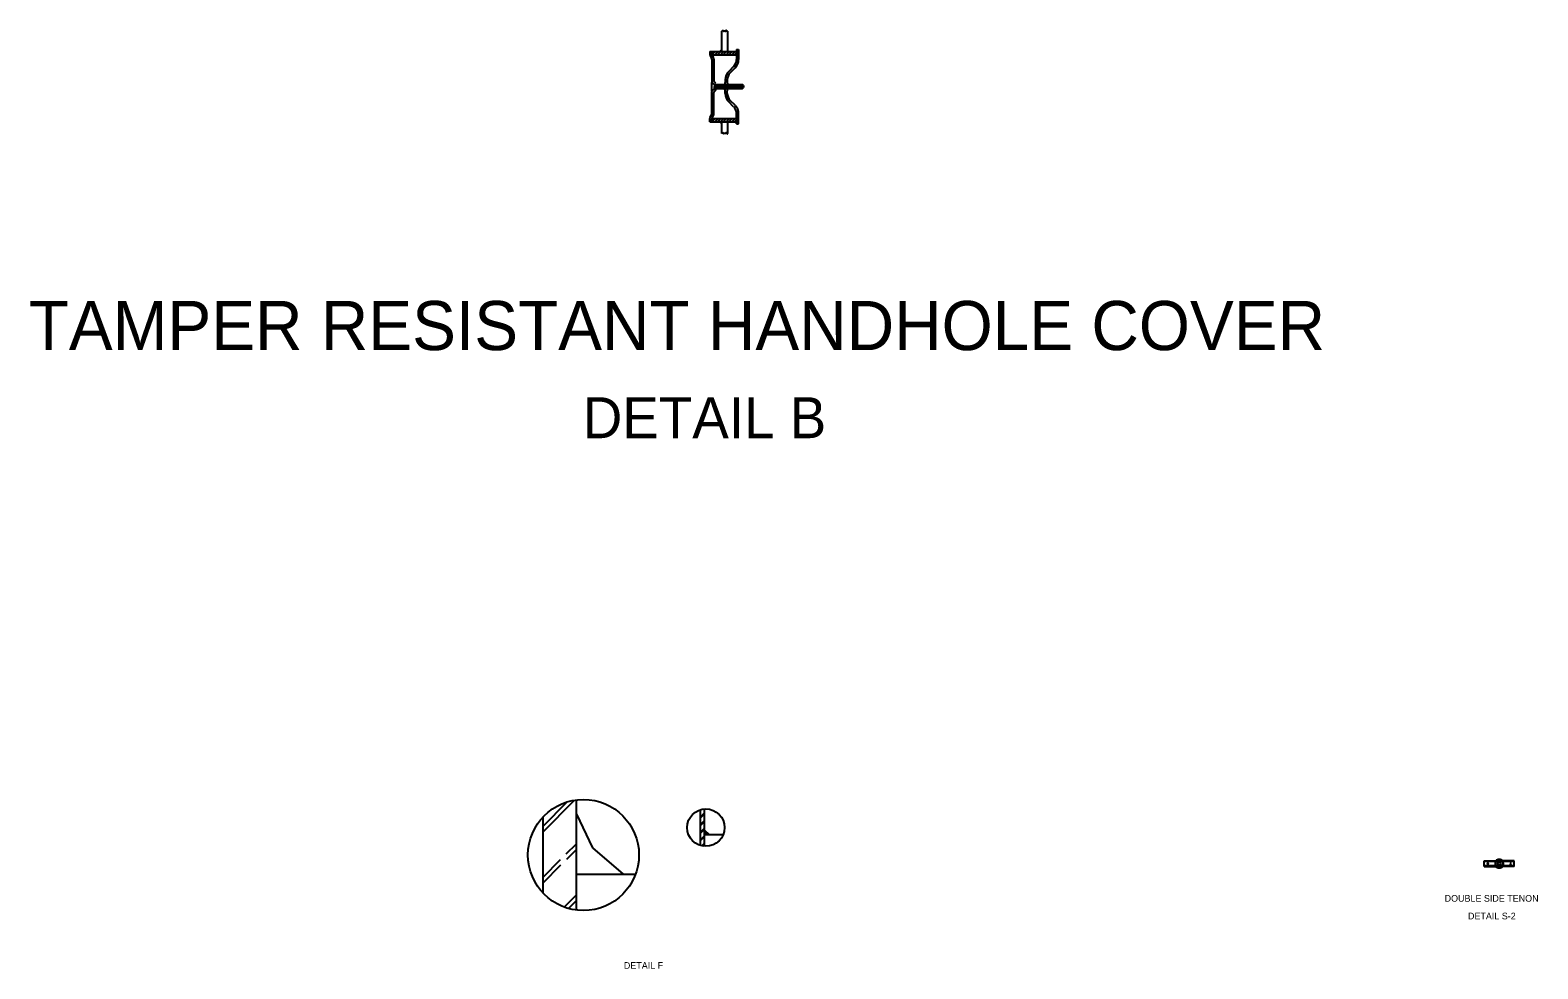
# Model space of a CAD drawing. Extents: x -399.7 to -299.8, y 287.9 to 383.4.
# Drawn here: x -396 to -349.04, y 287.9 to 317.13 of the extents above; entities that cross this region are included whole.
import ezdxf

# ---------------------------------------------------------------- set-up
doc = ezdxf.new("R2010")
doc.units = 0
for name, color, linetype in [('es_DETAIL', 7, 'Continuous'), ('es_DETAIL-anno', 7, 'Continuous'), ('es_NO-PLOT', 7, 'Continuous')]:
    doc.layers.add(name, color=color, linetype=linetype)

msp = doc.modelspace()

# ---------------------------------------------------------------- linework, layer by layer
at = {"layer": 'es_DETAIL'}
for p, q in [((-374.457, 316.468), (-374.457, 317.101)), ((-374.269, 316.468), (-374.269, 317.101)), ((-374.52, 316.468), (-374.457, 316.531)), ((-373.998, 316.53), (-373.998, 316.222)), ((-373.998, 316.53), (-373.936, 316.53)), ((-373.936, 316.53), (-373.936, 316.222)), ((-374.832, 316.468), (-373.998, 316.468)), ((-374.832, 316.468), (-374.832, 316.369)), ((-374.821, 316.327), (-374.78, 316.258)), ((-374.769, 316.468), (-374.769, 316.386)), ((-374.769, 316.449), (-374.75, 316.468)), ((-374.769, 316.216), (-374.769, 315.528)), ((-374.766, 316.363), (-374.662, 316.468)), ((-374.766, 316.363), (-373.998, 316.363)), ((-374.758, 316.344), (-374.718, 316.274)), ((-374.707, 316.233), (-374.707, 315.556)), ((-374.678, 316.363), (-374.574, 316.468)), ((-374.589, 316.363), (-374.485, 316.468)), ((-374.517, 316.468), (-374.519, 316.469)), ((-374.511, 316.468), (-374.516, 316.472)), ((-374.505, 316.468), (-374.513, 316.475)), ((-374.499, 316.468), (-374.51, 316.478)), ((-374.494, 316.468), (-374.507, 316.481)), ((-374.488, 316.468), (-374.504, 316.484)), ((-374.482, 316.468), (-374.501, 316.487)), ((-374.501, 316.363), (-374.397, 316.468)), ((-374.476, 316.468), (-374.498, 316.49)), ((-374.47, 316.468), (-374.495, 316.493)), ((-374.464, 316.468), (-374.492, 316.496)), ((-374.458, 316.468), (-374.489, 316.499)), ((-374.457, 316.472), (-374.486, 316.502)), ((-374.457, 316.478), (-374.483, 316.505)), ((-374.457, 316.484), (-374.48, 316.508)), ((-374.457, 316.49), (-374.477, 316.51)), ((-374.457, 316.496), (-374.474, 316.513)), ((-374.457, 316.501), (-374.471, 316.516)), ((-374.457, 316.507), (-374.469, 316.519)), ((-374.457, 316.513), (-374.466, 316.522)), ((-374.457, 316.519), (-374.463, 316.525)), ((-374.457, 316.525), (-374.46, 316.528)), ((-374.413, 316.363), (-374.308, 316.468)), ((-374.324, 316.363), (-374.22, 316.468)), ((-374.236, 316.363), (-374.132, 316.468)), ((-374.147, 316.363), (-374.043, 316.468)), ((-374.059, 316.363), (-373.998, 316.424)), ((-374.09, 316.001), (-374.243, 315.848)), ((-374.046, 315.957), (-374.198, 315.804)), ((-374.769, 314.531), (-374.769, 315.22)), ((-374.686, 315.436), (-374.765, 315.505)), ((-374.765, 315.243), (-374.765, 315.505)), ((-374.686, 315.311), (-374.765, 315.243)), ((-374.707, 314.515), (-374.707, 315.191)), ((-374.645, 315.483), (-374.692, 315.525)), ((-374.645, 315.264), (-374.692, 315.223)), ((-374.686, 315.436), (-374.645, 315.483)), ((-374.686, 315.436), (-373.811, 315.436)), ((-374.686, 315.436), (-374.686, 315.374)), ((-374.686, 315.311), (-374.686, 315.374)), ((-374.686, 315.311), (-373.811, 315.311)), ((-374.686, 315.311), (-374.645, 315.264)), ((-374.655, 315.405), (-374.655, 315.342)), ((-374.623, 315.436), (-374.623, 315.311)), ((-374.592, 315.405), (-374.592, 315.342)), ((-374.561, 315.436), (-374.561, 315.311)), ((-374.53, 315.405), (-374.53, 315.342)), ((-374.498, 315.436), (-374.498, 315.311)), ((-374.467, 315.405), (-374.467, 315.342)), ((-374.436, 315.436), (-374.436, 315.311)), ((-374.405, 315.405), (-374.405, 315.342)), ((-374.373, 315.436), (-374.373, 315.311)), ((-374.363, 315.478), (-374.363, 315.436)), ((-374.363, 315.269), (-374.363, 315.311)), ((-374.353, 315.583), (-374.353, 315.505)), ((-374.353, 315.164), (-374.353, 315.242)), ((-374.342, 315.405), (-374.342, 315.342)), ((-374.311, 315.436), (-374.311, 315.311)), ((-374.29, 315.583), (-374.29, 315.505)), ((-374.29, 315.164), (-374.29, 315.242)), ((-374.28, 315.478), (-374.28, 315.436)), ((-374.28, 315.405), (-374.28, 315.342)), ((-374.28, 315.269), (-374.28, 315.311)), ((-374.248, 315.436), (-374.248, 315.311)), ((-374.217, 315.405), (-374.217, 315.342)), ((-374.186, 315.436), (-374.186, 315.311)), ((-374.155, 315.405), (-374.155, 315.342)), ((-374.123, 315.436), (-374.123, 315.311)), ((-374.092, 315.405), (-374.092, 315.342)), ((-374.061, 315.436), (-374.061, 315.311)), ((-374.03, 315.405), (-374.03, 315.342)), ((-373.998, 315.436), (-373.998, 315.311)), ((-373.967, 315.405), (-373.967, 315.342)), ((-373.936, 315.436), (-373.936, 315.311)), ((-373.905, 315.405), (-373.905, 315.342)), ((-373.873, 315.436), (-373.873, 315.311)), ((-373.842, 315.405), (-373.842, 315.342)), ((-373.78, 315.405), (-373.811, 315.436)), ((-373.811, 315.436), (-373.811, 315.311)), ((-373.811, 315.311), (-373.78, 315.342)), ((-373.78, 315.405), (-373.78, 315.342)), ((-374.09, 314.746), (-374.243, 314.899)), ((-374.046, 314.791), (-374.198, 314.943)), ((-374.832, 314.28), (-374.832, 314.378)), ((-374.832, 314.28), (-373.998, 314.28)), ((-374.821, 314.42), (-374.78, 314.49)), ((-374.769, 314.368), (-374.753, 314.384)), ((-374.769, 314.28), (-374.665, 314.384)), ((-374.769, 314.28), (-374.769, 314.362)), ((-374.766, 314.384), (-373.998, 314.384)), ((-374.758, 314.403), (-374.718, 314.473)), ((-374.681, 314.28), (-374.577, 314.384)), ((-374.592, 314.28), (-374.489, 314.383)), ((-374.457, 314.217), (-374.52, 314.28)), ((-374.514, 314.28), (-374.517, 314.277)), ((-374.508, 314.28), (-374.514, 314.274)), ((-374.502, 314.28), (-374.511, 314.271)), ((-374.496, 314.28), (-374.508, 314.268)), ((-374.491, 314.28), (-374.505, 314.265)), ((-374.504, 314.28), (-374.4, 314.384)), ((-374.485, 314.28), (-374.503, 314.262)), ((-374.479, 314.28), (-374.5, 314.259)), ((-374.473, 314.28), (-374.497, 314.256)), ((-374.467, 314.28), (-374.494, 314.253)), ((-374.461, 314.28), (-374.491, 314.25)), ((-374.457, 314.278), (-374.488, 314.247)), ((-374.457, 314.272), (-374.485, 314.244)), ((-374.457, 314.266), (-374.482, 314.241)), ((-374.457, 314.261), (-374.479, 314.238)), ((-374.457, 314.255), (-374.476, 314.235)), ((-374.457, 314.249), (-374.473, 314.232)), ((-374.457, 314.243), (-374.47, 314.23)), ((-374.457, 314.237), (-374.467, 314.227)), ((-374.457, 314.231), (-374.464, 314.224)), ((-374.457, 314.225), (-374.461, 314.221)), ((-374.457, 314.219), (-374.458, 314.218)), ((-374.457, 313.917), (-374.457, 314.28)), ((-374.416, 314.28), (-374.311, 314.384)), ((-374.327, 314.28), (-374.223, 314.384)), ((-374.269, 313.917), (-374.269, 314.28)), ((-374.239, 314.28), (-374.135, 314.384)), ((-374.15, 314.28), (-374.046, 314.384)), ((-374.062, 314.28), (-373.998, 314.344)), ((-373.998, 314.217), (-373.998, 314.525)), ((-373.998, 314.217), (-373.936, 314.217)), ((-373.936, 314.217), (-373.936, 314.525)), ((-380.028, 292.169), (-379.045, 293.152)), ((-380.028, 292.346), (-379.276, 293.098)), ((-378.986, 289.729), (-378.986, 293.16)), ((-380.028, 290.26), (-380.028, 292.63)), ((-378.986, 292.718), (-378.483, 291.663)), ((-375.121, 291.738), (-375.121, 292.857)), ((-375.121, 292.628), (-374.996, 292.753)), ((-375.121, 292.599), (-374.996, 292.724)), ((-374.996, 291.716), (-374.996, 292.88)), ((-375.121, 292.393), (-374.996, 292.518)), ((-375.121, 292.363), (-374.996, 292.488)), ((-375.121, 292.157), (-374.996, 292.282)), ((-375.121, 292.127), (-374.996, 292.252)), ((-374.995, 292.215), (-374.868, 292.089)), ((-374.995, 292.209), (-374.991, 292.213)), ((-374.995, 292.197), (-374.986, 292.207)), ((-374.995, 292.186), (-374.98, 292.201)), ((-374.995, 292.174), (-374.974, 292.195)), ((-374.995, 292.162), (-374.968, 292.189)), ((-374.995, 292.15), (-374.962, 292.183)), ((-374.995, 292.139), (-374.956, 292.177)), ((-374.995, 292.127), (-374.95, 292.171)), ((-374.995, 292.115), (-374.945, 292.165)), ((-374.995, 292.104), (-374.939, 292.16)), ((-374.995, 292.092), (-374.933, 292.154)), ((-374.986, 292.089), (-374.927, 292.148)), ((-374.975, 292.089), (-374.921, 292.142)), ((-374.963, 292.089), (-374.915, 292.136)), ((-374.951, 292.089), (-374.909, 292.13)), ((-374.939, 292.089), (-374.903, 292.124)), ((-374.927, 292.089), (-374.898, 292.118)), ((-374.915, 292.089), (-374.892, 292.112)), ((-379.304, 291.479), (-378.986, 291.797)), ((-378.483, 291.663), (-377.529, 290.843)), ((-375.121, 291.892), (-374.996, 292.017)), ((-374.996, 292.046), (-375.116, 291.926)), ((-375.079, 291.727), (-374.999, 291.808)), ((-375.055, 291.723), (-374.996, 291.781)), ((-374.996, 292.087), (-374.411, 292.087)), ((-374.904, 292.089), (-374.886, 292.106)), ((-374.892, 292.089), (-374.88, 292.1)), ((-374.88, 292.089), (-374.874, 292.094)), ((-380.028, 290.755), (-379.48, 291.303)), ((-379.287, 291.318), (-378.986, 291.62)), ((-350.709, 291.091), (-350.709, 291.258)), ((-350.709, 291.258), (-350.32, 291.258)), ((-349.775, 291.241), (-350.709, 291.241)), ((-350.32, 291.258), (-350.138, 291.258)), ((-349.775, 291.258), (-350.164, 291.258)), ((-349.775, 291.091), (-349.775, 291.258)), ((-380.028, 290.578), (-379.47, 291.136)), ((-378.986, 290.843), (-377.147, 290.843)), ((-349.775, 291.108), (-350.709, 291.108)), ((-350.709, 291.091), (-350.32, 291.091)), ((-350.32, 291.091), (-350.138, 291.091)), ((-349.775, 291.091), (-350.164, 291.091)), ((-379.368, 289.823), (-378.986, 290.205)), ((-379.235, 289.78), (-378.986, 290.029))]:
    msp.add_line(p, q, dxfattribs=at)
for points in [[(-350.617, 291.175), (-350.608, 291.192), (-350.588, 291.192), (-350.578, 291.175)], [(-350.617, 291.175), (-350.608, 291.158), (-350.588, 291.158), (-350.578, 291.175)], [(-349.867, 291.175), (-349.877, 291.192), (-349.896, 291.192), (-349.906, 291.175)], [(-349.867, 291.175), (-349.877, 291.158), (-349.896, 291.158), (-349.906, 291.175)]]:
    msp.add_lwpolyline(points, dxfattribs=at)
for centre, radius in [((-378.768, 291.445), 1.729), ((-374.956, 292.298), 0.583), ((-350.242, 291.175), 0.0417)]:
    msp.add_circle(centre, radius, dxfattribs=at)
for centre, radius, start, end in [((-374.748, 316.369), 0.0833, 180, 210.0003), ((-374.853, 316.216), 0.0833, 0, 30.0004), ((-374.686, 316.386), 0.0833, 180, 210.0004), ((-374.79, 316.233), 0.0833, 360, 30.0003), ((-374.311, 316.222), 0.313, 315, 0), ((-374.311, 316.222), 0.375, 315, 0), ((-373.977, 315.583), 0.375, 135, 180), ((-373.977, 315.583), 0.313, 135, 180), ((-374.728, 315.528), 0.0417, 180, 228.9984), ((-374.728, 315.22), 0.0417, 131.0016, 180), ((-374.665, 315.556), 0.0417, 180, 228.9984), ((-374.665, 315.191), 0.0417, 131.0016, 180), ((-374.342, 315.478), 0.0208, 138.5904, 180), ((-374.342, 315.269), 0.0208, 180, 221.4096), ((-374.373, 315.505), 0.0208, 318.5904, 0), ((-374.373, 315.242), 0.0208, 0, 41.4096), ((-373.977, 315.164), 0.375, 180, 225), ((-374.269, 315.505), 0.0208, 180, 221.4096), ((-374.269, 315.242), 0.0208, 138.5904, 180), ((-373.977, 315.164), 0.313, 180, 225), ((-374.3, 315.478), 0.0208, 0, 41.4096), ((-374.3, 315.269), 0.0208, 318.5904, 360), ((-374.311, 314.525), 0.313, 0, 45), ((-374.311, 314.525), 0.375, 0, 45), ((-374.748, 314.378), 0.0833, 149.9997, 180), ((-374.853, 314.531), 0.0833, 329.9996, 0), ((-374.686, 314.362), 0.0833, 149.9996, 180), ((-374.79, 314.515), 0.0833, 329.9997, 360), ((-350.242, 291.175), 0.133, 141.3178, 218.6822), ((-350.242, 291.175), 0.117, 134.4153, 225.5848), ((-350.242, 291.175), 0.133, 38.6826, 141.3178), ((-350.242, 291.175), 0.117, 45.5852, 134.4152), ((-350.242, 291.175), 0.117, 314.4152, 45.5847), ((-350.242, 291.175), 0.133, 321.3178, 38.6822), ((-350.242, 291.175), 0.133, 218.6822, 321.318), ((-350.242, 291.175), 0.117, 225.5847, 314.4156)]:
    msp.add_arc(centre, radius, start, end, dxfattribs=at)
for points in [[(-374.457, 317.101), (-374.419, 317.139), (-374.404, 317.091), (-374.375, 317.118), (-374.337, 317.094), (-374.324, 317.141), (-374.302, 317.108), (-374.288, 317.079), (-374.269, 317.101)], [(-374.457, 313.917), (-374.419, 313.954), (-374.404, 313.906), (-374.375, 313.934), (-374.337, 313.91), (-374.324, 313.957), (-374.302, 313.923), (-374.288, 313.894), (-374.269, 313.917)]]:
    msp.add_open_spline(points, degree=2, dxfattribs=at)

# ---------------------------------------------------------------- texts
at = {"layer": 'es_DETAIL-anno'}
for s, height, p in [('DOUBLE SIDE TENON', 0.20836, (-351.944, 289.99)), ('DETAIL S-2', 0.2084, (-351.217, 289.44))]:
    msp.add_text(s, height=height, dxfattribs=at).set_placement(p)
at = {"layer": 'es_NO-PLOT'}
for s, height, p in [('TAMPER RESISTANT HANDHOLE COVER', 1.53095, (-396.049, 307.167)), ('DETAIL B', 1.2758, (-378.791, 304.424)), ('DETAIL F', 0.2084, (-377.51, 287.9))]:
    msp.add_text(s, height=height, dxfattribs=at).set_placement(p)

doc.saveas('drawing.dxf')
